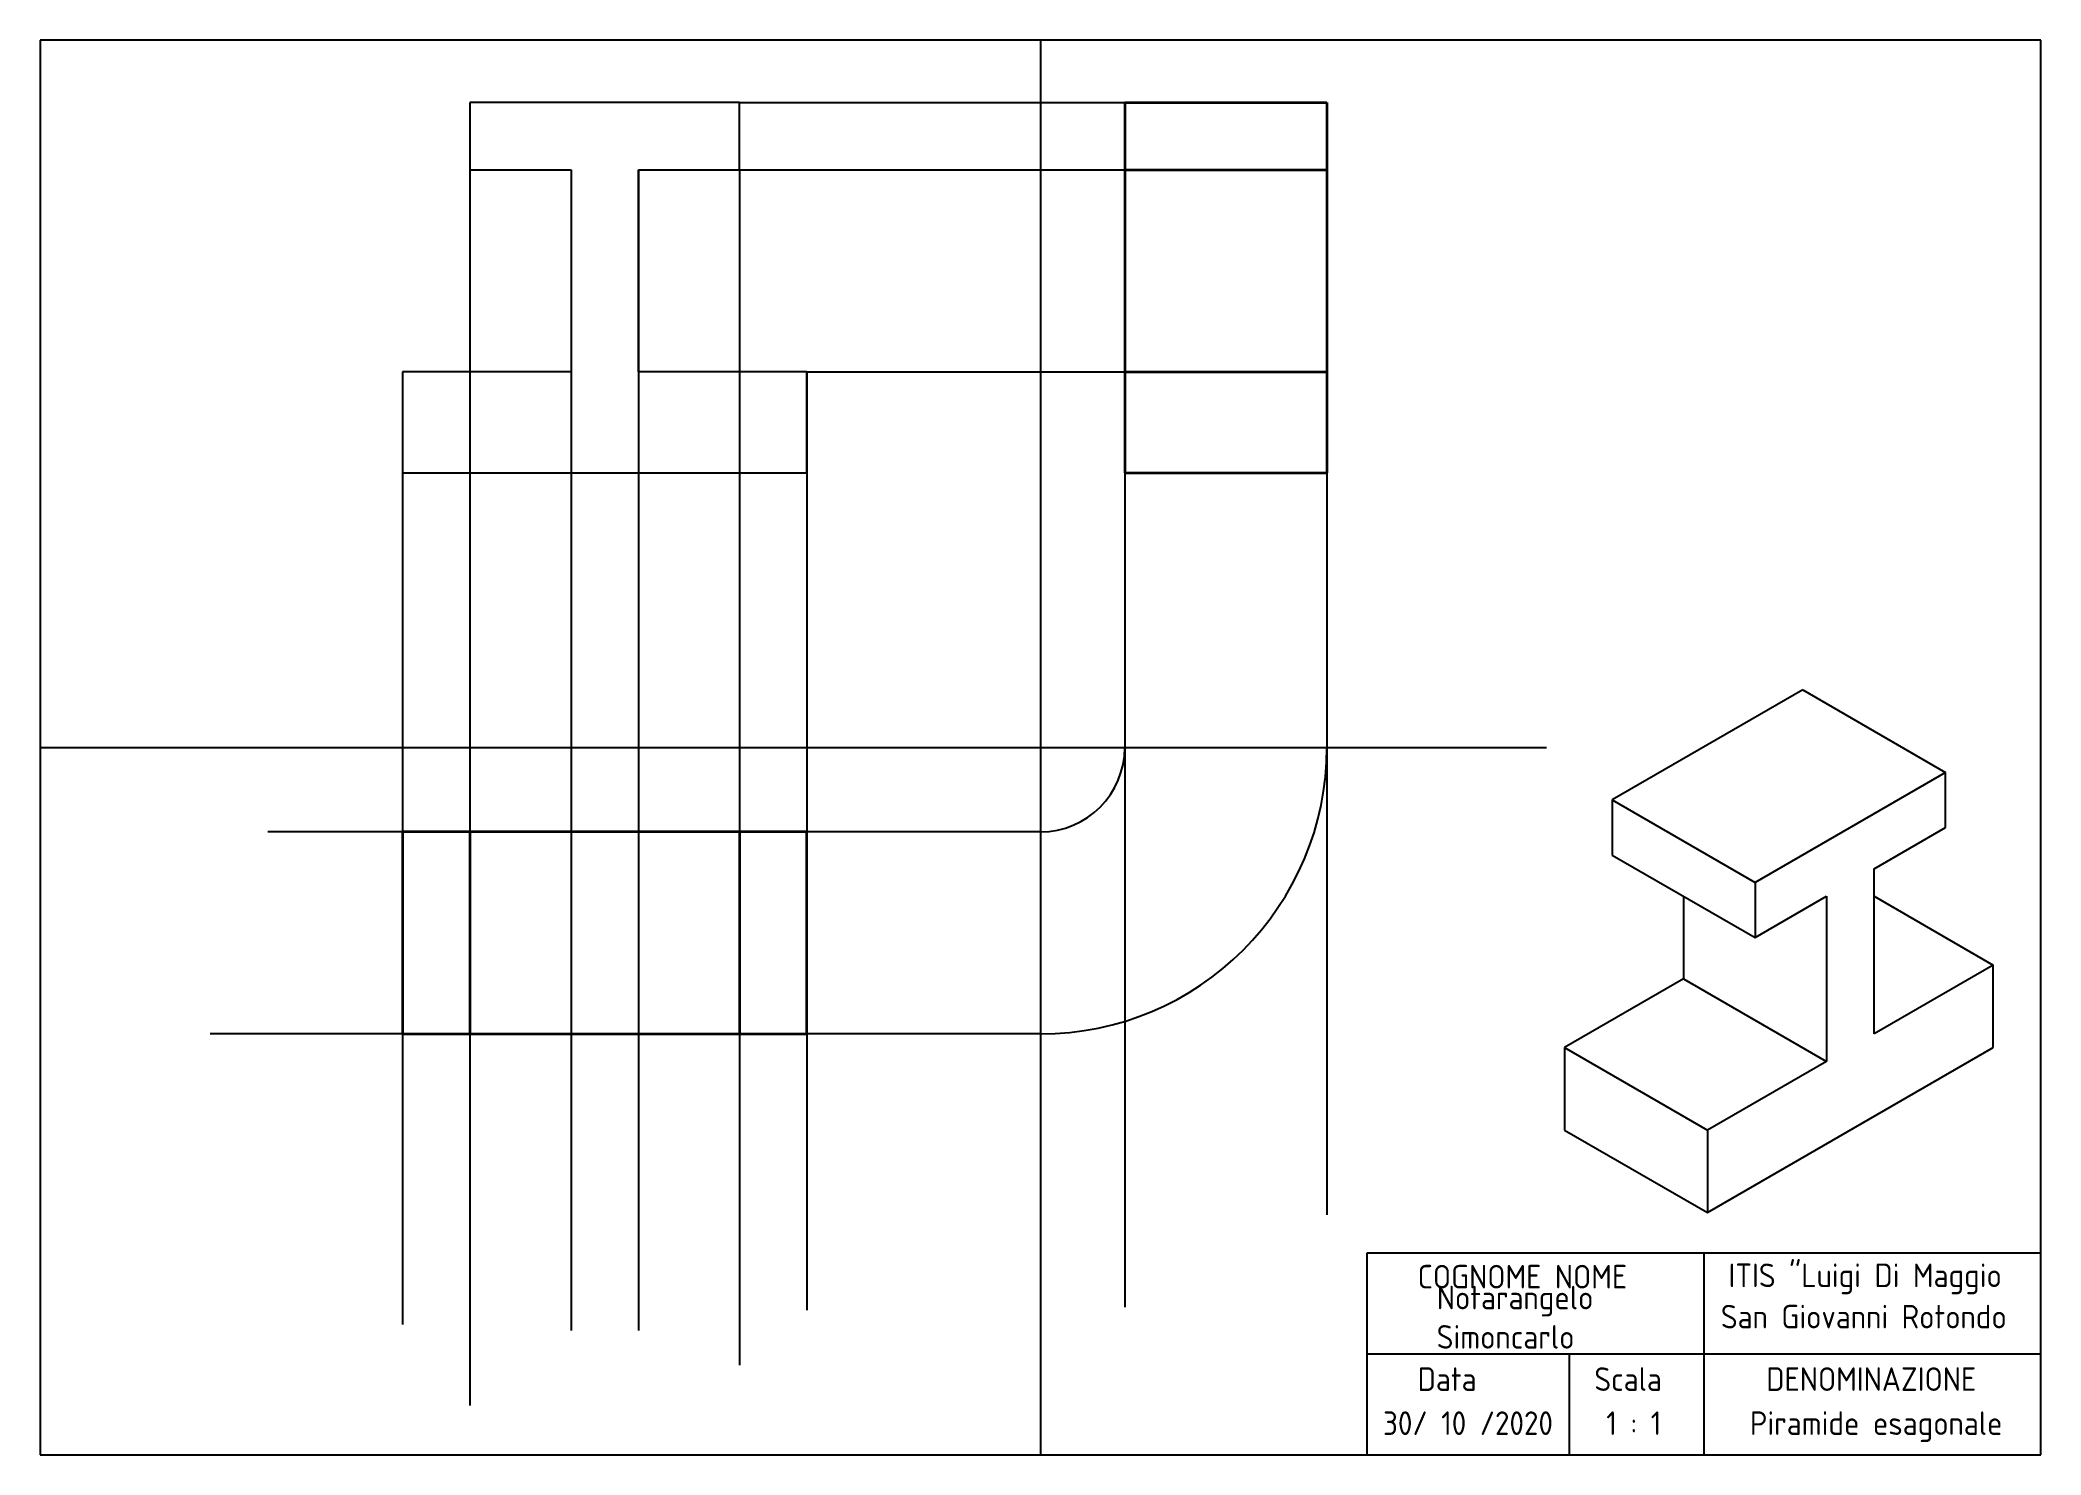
# Model space of a CAD drawing. Header units: millimetres. Extents: x 0 to 297, y 0 to 210.
import ezdxf

# ---------------------------------------------------------------- set-up
doc = ezdxf.new("R2010")
doc.units = ezdxf.units.MM
doc.layers.add('Costruzioni', color=6, linetype='Continuous')
doc.styles.get("Standard").update_dxf_attribs({"font": 'arial.ttf'})

msp = doc.modelspace()

# ---------------------------------------------------------------- linework, layer by layer
for p, q in [((297, 210), (0, 210)), ((0, 210), (0, 0)), ((148.5, 210), (148.5, 0)), ((297, 0), (297, 210)), ((63.82, 200.75), (63.82, 190.75)), ((103.82, 200.75), (63.82, 200.75)), ((103.82, 190.75), (103.82, 200.75)), ((63.82, 190.75), (78.82, 190.75)), ((78.82, 190.75), (78.82, 160.75)), ((88.82, 190.75), (103.82, 190.75)), ((88.82, 160.75), (88.82, 190.75)), ((53.82, 160.75), (53.82, 145.75)), ((78.82, 160.75), (53.82, 160.75)), ((113.82, 160.75), (88.82, 160.75)), ((113.82, 145.75), (113.82, 160.75)), ((53.82, 145.75), (113.82, 145.75)), ((261.64, 113.54), (233.36, 97.21)), ((261.64, 113.54), (282.85, 101.29)), ((0, 105), (223.61, 105)), ((282.85, 101.29), (254.57, 84.96)), ((282.85, 93.12), (282.85, 101.29)), ((233.36, 97.21), (233.36, 89.04)), ((233.36, 97.21), (254.57, 84.96)), ((272.25, 87), (282.85, 93.12)), ((233.36, 89.04), (254.57, 76.79)), ((272.25, 62.5), (272.25, 87)), ((254.57, 84.96), (254.57, 76.79)), ((243.96, 82.92), (243.96, 70.67)), ((254.57, 76.79), (265.18, 82.92)), ((265.18, 82.92), (265.18, 58.42)), ((272.25, 82.92), (289.92, 72.71)), ((289.92, 72.71), (272.25, 62.5)), ((289.92, 60.46), (289.92, 72.71)), ((243.96, 70.67), (226.29, 60.46)), ((243.96, 70.67), (265.18, 58.42)), ((226.29, 60.46), (226.29, 48.22)), ((226.29, 60.46), (247.5, 48.22)), ((247.5, 35.97), (289.92, 60.46)), ((265.18, 58.42), (247.5, 48.22)), ((226.29, 48.22), (247.5, 35.97)), ((247.5, 48.22), (247.5, 35.97)), ((197, 0), (197, 30)), ((197, 30), (297, 30)), ((247, 0), (247, 30)), ((197, 15), (297, 15)), ((227, 0), (227, 15)), ((0, 0), (297, 0))]:
    msp.add_line(p, q)
at = {"lineweight": 35}
for p, q in [((161.01, 200.75), (161.01, 190.75)), ((161.01, 200.75), (191.01, 200.75)), ((191.01, 200.75), (191.01, 190.75)), ((161.01, 190.75), (161.01, 160.75)), ((161.01, 190.75), (191.01, 190.75)), ((191.01, 190.75), (191.01, 160.75)), ((161.01, 160.75), (161.01, 145.75)), ((161.01, 160.75), (191.01, 160.75)), ((191.01, 160.75), (191.01, 145.75))]:
    msp.add_line(p, q, dxfattribs=at)
at = {"color": 6}
for p, q in [((63.82, 190.75), (63.82, 7.35)), ((78.82, 190.75), (78.82, 18.49)), ((88.82, 190.75), (88.82, 18.49)), ((103.82, 190.75), (103.82, 13.35)), ((113.82, 160.75), (113.82, 21.49)), ((53.82, 145.75), (53.82, 19.35)), ((161.01, 145.75), (161.01, 21.92)), ((191.01, 145.75), (191.01, 145.75)), ((191.01, 145.75), (191.01, 35.63)), ((148.5, 92.49), (33.83, 92.49)), ((148.5, 92.49), (148.5, 92.49)), ((148.5, 62.49), (25.27, 62.49))]:
    msp.add_line(p, q, dxfattribs=at)
at = {"color": 7, "lineweight": 35}
msp.add_line((161.01, 145.75), (191.01, 145.75), dxfattribs=at)
at = {"color": 255, "lineweight": 35}
for p, q in [((53.82, 92.49), (53.82, 62.49)), ((113.82, 92.49), (53.82, 92.49)), ((63.82, 92.49), (63.82, 62.49)), ((103.82, 92.49), (103.82, 62.49)), ((113.82, 62.49), (113.82, 92.49)), ((53.82, 62.49), (113.82, 62.49))]:
    msp.add_line(p, q, dxfattribs=at)
at = {"color": 6}
for radius in [12.51, 42.51]:
    msp.add_arc((148.5, 105), radius, 270, 0, dxfattribs=at)
at = {"layer": 'Costruzioni'}
for p, q in [((103.82, 200.75), (161.01, 200.75)), ((103.82, 190.75), (161.01, 190.75)), ((113.82, 160.75), (161.01, 160.75))]:
    msp.add_line(p, q, dxfattribs=at)
at = {"layer": 'Costruzioni', "color": 7, "lineweight": 35}
msp.add_line((161.01, 145.75), (175.39, 145.75), dxfattribs=at)

# ---------------------------------------------------------------- texts
at = {"char_height": 3.5, "attachment_point": 1}
for s, insert, width in [('{\\Fisocp.shx;COGNOME NOME}', (204.48, 28.21), 40.9996), ('{\\Fisocp.shx;ITIS "Luigi Di Maggio}', (250.62, 28.41), 40.9996), ('{\\Fisocp.shx;Notarangelo Simoncarlo}', (207.31, 25.11), 40.9996), ('{\\Fisocp.shx;San Giovanni Rotondo}', (249.49, 22.28), 46.8035), ('{\\Fisocp.shx;Data}', (204.48, 13.01), 40.9996), ('{\\Fisocp.shx;Scala}', (230.71, 13.01), 17.2097), ('{\\Fisocp.shx;DENOMINAZIONE}', (256.23, 13.01), 28.0194), ('{\\Fisocp.shx;30/ 10 /2020}', (199.34, 6.47), 31.032), ('{\\Fisocp.shx;1 : 1}', (232.48, 6.47), 31.032), ('\\pxqc;{\\Fisocp.shx;Piramide esagonale}', (250.38, 6.47), 44.3226)]:
    msp.add_mtext(s, dxfattribs=dict(at, insert=insert, width=width))

doc.saveas('drawing.dxf')
